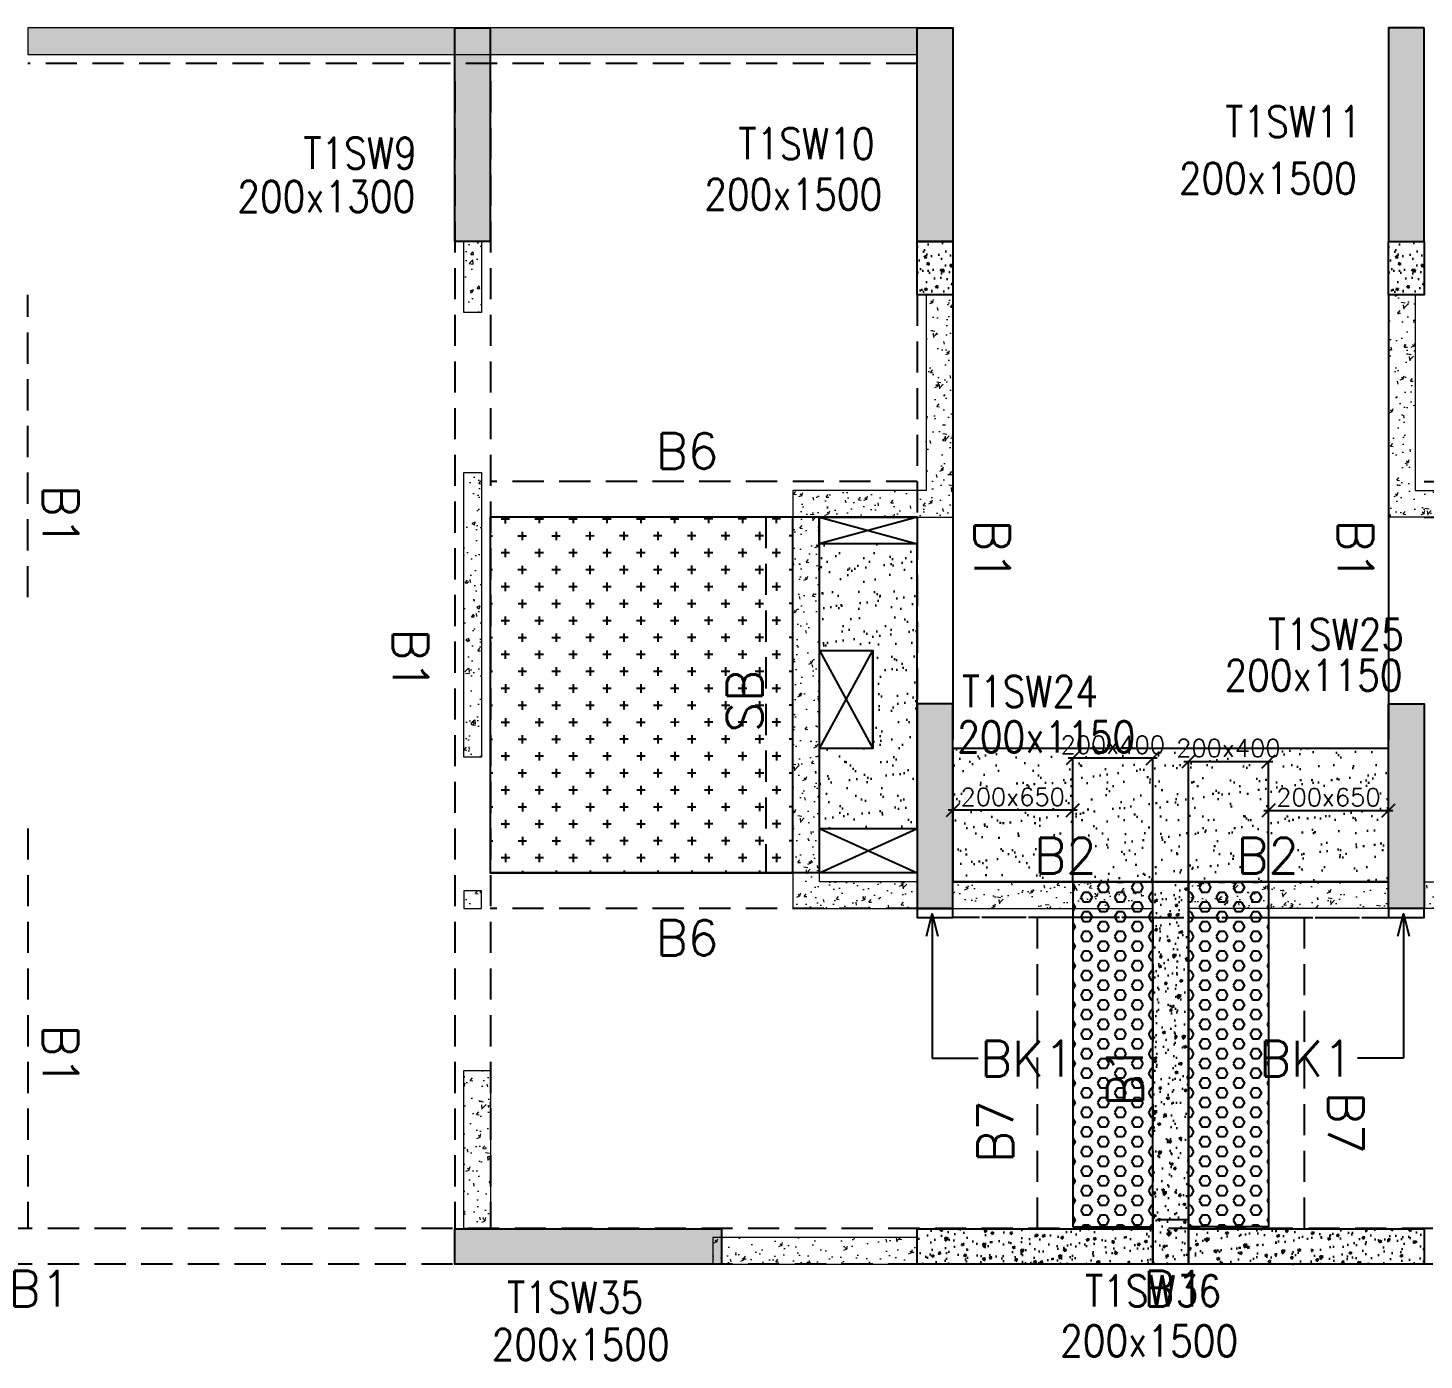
# Model space of a CAD drawing. Header units: millimetres. Extents: x 1078357 to 2594950, y -4969473 to -4636555.
# Drawn here: x 2067360 to 2075210, y -4664398 to -4656909 of the extents above; entities that cross this region are included whole.
import ezdxf

# ---------------------------------------------------------------- set-up
doc = ezdxf.new("R2010")
doc.units = ezdxf.units.MM
doc.header["$PDMODE"] = 35
for name, pattern in [('CONTINOUS', [0]), ('HIDDEN', [0.375, 0.25, -0.125]), ('New Retail block$0$CONTINOUS', [0])]:
    doc.linetypes.add(name, pattern=pattern)
doc.layers.get('0').update_dxf_attribs({"lineweight": 0})
doc.layers.get('Defpoints').update_dxf_attribs({"lineweight": 0})
for name, color, linetype, lineweight in [('A-_ANOTDIMA_D-', 6, 'Continuous', 13), ('COL. NO.', 30, 'Continuous', 25), ('COL. SIZE', 7, 'Continuous', 25), ('DIM', 9, 'Continuous', 25), ('HATCH', 8, 'Continuous', 30), ('RCC UPSTAND', 43, 'Continuous', 30), ('S-NON STR RCC WALL', 8, 'Continuous', 0)]:
    doc.layers.add(name, color=color, linetype=linetype, lineweight=lineweight)
for name, color, linetype in [('B-200x325', 201, 'HIDDEN'), ('B-200x375', 41, 'HIDDEN'), ('B-200x400', 44, 'HIDDEN'), ('B-200x650', 241, 'HIDDEN'), ('B-300xSLAB THK.', 151, 'Continuous'), ('BK1-200x650', 241, 'HIDDEN'), ('DC BEAM NO.', 7, 'Continuous'), ('DROP SLAB', 8, 'Continuous'), ('NON STR. RCC WALL', 6, 'Continuous'), ('S-COLUMN_SHEAR WALL', 1, 'Continuous'), ('S-PROJECTION', 54, 'New Retail block$0$CONTINOUS'), ('SLAB FOLD', 8, 'Continuous')]:
    doc.layers.add(name, color=color, linetype=linetype)
doc.styles.add('Roman', font='romans')
doc.styles.add('ROMANS', font='romans.shx', dxfattribs={"width": 0.85})
doc.dimstyles.new('HARESH', dxfattribs={"dimtxt": 150, "dimasz": 75, "dimexe": 0, "dimexo": 0, "dimgap": 25, "dimtad": 1, "dimdec": 0, "dimdsep": 46, "dimtxsty": 'Roman', "dimblk": 'OBLIQUE', "dimcen": 225, "dimdle": 25, "dimclrd": 2, "dimclre": 2, "dimclrt": 7, "dimadec": 8, "dimazin": 1, "dimtfac": 1, "dimtdec": 0, "dimtmove": 0, "dimatfit": 0, "dimfxl": 1, "dimlwd": -1, "dimlwe": -1, "dimarcsym": 0})
pattern_1 = [(50, (-4290485.55, 23160377.68), (182.184669, -15.9390855), [19.05, -209.55]), (355, (-4290485.55, 23160377.68), (-35.2434214, 191.0568452), [15.24, -167.6405842]), (100.4514447, (-4290470.37, 23160376.35), (146.9412471, 175.1177519), [16.1900088, -178.0902446]), (46.1842, (-4290485.55, 23160428.48), (271.0790409, -42.042328), [28.575, -314.325]), (96.6355576, (-4290462.96, 23160424.97), (237.404134, 247.4261246), [24.2850231, -267.1356082]), (351.1841512, (-4290485.55, 23160428.48), (237.404134, 247.4261246), [22.859967, -251.459732]), (21, (-4290460.15, 23160415.78), (151.6143913, -102.2651982), [19.05, -209.55]), (326, (-4290460.15, 23160415.78), (61.8020283, 184.1879661), [15.24, -167.64]), (71.451445, (-4290447.52, 23160407.26), (213.4164193, 81.9227689), [16.1900088, -178.0899376]), (37.5, (-4290485.55, 23160377.68), (3.08860325, 84.55503887), [0, -165.608, 0, -170.18, 0, -168.275]), (7.5, (-4290485.55, 23160377.68), (66.8196625, 100.18057482), [0, -97.028, 0, -161.798, 0, -64.135]), (327.5, (-4290542.194, 23160377.68), (135.59059517, -5.728744), [0, -63.5, 0, -198.12, 0, -262.89]), (317.5, (-4290567.59, 23160377.68), (148.1291814, 25.42649103), [0, -82.55, 0, -131.572, 0, -186.69])]
pattern_2 = [(230, (4611104.44, -7871859.5), (-143.4520365, 12.550427), [15, -165]), (175, (4611104.44, -7871859.5), (27.7502667, -150.438427), [12, -132]), (280.4514445, (4611092.49, -7871858.45), (-115.7017693, -137.887998), [12.7480384, -140.2284224]), (226.1842, (4611104.44, -7871899.5), (-213.448266, 33.103856), [22.5, -247.5]), (276.6356355, (4611086.66, -7871896.74), (-186.932389, -194.82372), [19.122068, -210.342752]), (171.184164, (4611104.44, -7871899.5), (-186.932389, -194.82372), [18, -198]), (201, (4611084.44, -7871889.5), (-119.3814104, 80.523778), [15, -165]), (146, (4611084.44, -7871889.5), (-48.6630664, -145.030009), [12, -132]), (251.4514447, (4611074.5, -7871882.78), (-168.0444753, -64.5062306), [12.748038, -140.2284224]), (217.5, (4611104.444, -7871859.495), (-2.43197106, -66.57877077), [0, -130.4, 0, -134, 0, -132.5]), (187.5, (4611104.444, -7871859.495), (-52.6139075, -78.8823424), [0, -76.4, 0, -127.4, 0, -50.5]), (147.5, (4611149.044, -7871859.495), (-106.7644872, 4.51097435), [0, -50, 0, -156, 0, -207]), (137.5, (4611169.04, -7871859.495), (-116.6372339, -20.0209965), [0, -65, 0, -103.6, 0, -147])]
pattern_3 = [(180, (2051610.09, -4474904.467), (-7e-15, -54.992613), [31.75, -63.5]), (300, (2051610.09, -4474904.467), (47.625, 27.496307), [31.75, -63.5]), (240, (2051578.34, -4474904.467), (47.625, -27.496307), [31.75, -63.5])]

# ---------------------------------------------------------------- blocks, each defined once
blk = doc.blocks.new('_Oblique')
at = {"color": 0, "linetype": 'ByBlock', "lineweight": -2}
blk.add_line((-0.5, -0.5), (0.5, 0.5), dxfattribs=at)
blk = doc.blocks.new('*D1526')
at = {"layer": 'Defpoints', "color": 0, "ltscale": 700, "transparency": 16777216}
for p in [(2073234.6, -4661014.4), (2073234.6, -4661709.5, 0), (2073684.7, -4661709.5, 0)]:
    blk.add_point(p, dxfattribs=at)
at = {"layer": 'DIM', "color": 2, "ltscale": 700, "transparency": 16777216}
for p, q in [((2073709.7, -4661014.4), (2073209.6, -4661014.4)), ((2073234.6, -4661709.5), (2073234.6, -4661014.4)), ((2073684.7, -4661709.5), (2073684.7, -4661014.4))]:
    blk.add_line(p, q, dxfattribs=at)
at = {"layer": 'DIM', "color": 2, "ltscale": 700, "transparency": 16777216, "xscale": 75, "yscale": 75, "zscale": 75, "rotation": 180}
blk.add_blockref('_Oblique', (2073234.6, -4661014.4), dxfattribs=at)
at = {"layer": 'DIM', "color": 2, "ltscale": 700, "transparency": 16777216, "xscale": 75, "yscale": 75, "zscale": 75}
blk.add_blockref('_Oblique', (2073684.7, -4661014.4), dxfattribs=at)
at = {"layer": 'DIM', "color": 7, "ltscale": 700, "transparency": 16777216, "insert": (2073459.6, -4660939.4), "char_height": 150, "attachment_point": 5, "style": 'Roman'}
blk.add_mtext('{\\H0.666667x;200x400}', dxfattribs=at)
blk = doc.blocks.new('*D1527')
at = {"layer": 'Defpoints', "color": 0, "ltscale": 700, "transparency": 16777216}
for p in [(2072559.9, -4661307.4), (2072559.9, -4661709.5, 0), (2073234.6, -4661709.5, 0)]:
    blk.add_point(p, dxfattribs=at)
at = {"layer": 'DIM', "color": 2, "ltscale": 700, "transparency": 16777216}
for p, q in [((2073259.6, -4661307.4), (2072534.9, -4661307.4)), ((2072559.9, -4661709.5), (2072559.9, -4661307.4)), ((2073234.6, -4661709.5), (2073234.6, -4661307.4))]:
    blk.add_line(p, q, dxfattribs=at)
at = {"layer": 'DIM', "color": 2, "ltscale": 700, "transparency": 16777216, "xscale": 75, "yscale": 75, "zscale": 75, "rotation": 180}
blk.add_blockref('_Oblique', (2072559.9, -4661307.4), dxfattribs=at)
at = {"layer": 'DIM', "color": 2, "ltscale": 700, "transparency": 16777216, "xscale": 75, "yscale": 75, "zscale": 75}
blk.add_blockref('_Oblique', (2073234.6, -4661307.4), dxfattribs=at)
at = {"layer": 'DIM', "color": 7, "ltscale": 700, "transparency": 16777216, "insert": (2072897.2, -4661232.4), "char_height": 150, "attachment_point": 5, "style": 'Roman'}
blk.add_mtext('{\\H0.666667x;200x650}', dxfattribs=at)
blk = doc.blocks.new('*D1528')
at = {"layer": 'Defpoints', "color": 0, "ltscale": 700, "transparency": 16777216}
for p in [(2074334.8, -4661032.7), (2073884.7, -4661709.5, 0), (2074334.8, -4661709.5, 0)]:
    blk.add_point(p, dxfattribs=at)
at = {"layer": 'DIM', "color": 2, "ltscale": 700, "transparency": 16777216}
for p, q in [((2073859.7, -4661032.7), (2074359.8, -4661032.7)), ((2073884.7, -4661709.5), (2073884.7, -4661032.7)), ((2074334.8, -4661709.5), (2074334.8, -4661032.7))]:
    blk.add_line(p, q, dxfattribs=at)
at = {"layer": 'DIM', "color": 2, "ltscale": 700, "transparency": 16777216, "xscale": 75, "yscale": 75, "zscale": 75, "rotation": 180}
blk.add_blockref('_Oblique', (2073884.7, -4661032.7), dxfattribs=at)
at = {"layer": 'DIM', "color": 2, "ltscale": 700, "transparency": 16777216, "xscale": 75, "yscale": 75, "zscale": 75}
blk.add_blockref('_Oblique', (2074334.8, -4661032.7), dxfattribs=at)
at = {"layer": 'DIM', "color": 7, "ltscale": 700, "transparency": 16777216, "insert": (2074109.8, -4660957.7), "char_height": 150, "attachment_point": 5, "style": 'Roman'}
blk.add_mtext('{\\H0.666667x;200x400}', dxfattribs=at)
blk = doc.blocks.new('*D1529')
at = {"layer": 'Defpoints', "color": 0, "ltscale": 700, "transparency": 16777216}
for p in [(2075009.7, -4661309.4), (2074334.8, -4661709.5, 0), (2075009.7, -4661709.5, 0)]:
    blk.add_point(p, dxfattribs=at)
at = {"layer": 'DIM', "color": 2, "ltscale": 700, "transparency": 16777216}
for p, q in [((2074309.8, -4661309.4), (2075034.7, -4661309.4)), ((2074334.8, -4661709.5), (2074334.8, -4661309.4)), ((2075009.7, -4661709.5), (2075009.7, -4661309.4))]:
    blk.add_line(p, q, dxfattribs=at)
at = {"layer": 'DIM', "color": 2, "ltscale": 700, "transparency": 16777216, "xscale": 75, "yscale": 75, "zscale": 75, "rotation": 180}
blk.add_blockref('_Oblique', (2074334.8, -4661309.4), dxfattribs=at)
at = {"layer": 'DIM', "color": 2, "ltscale": 700, "transparency": 16777216, "xscale": 75, "yscale": 75, "zscale": 75}
blk.add_blockref('_Oblique', (2075009.7, -4661309.4), dxfattribs=at)
at = {"layer": 'DIM', "color": 7, "ltscale": 700, "transparency": 16777216, "insert": (2074672.3, -4661234.4), "char_height": 150, "attachment_point": 5, "style": 'Roman'}
blk.add_mtext('{\\H0.666667x;200x650}', dxfattribs=at)
blk = doc.blocks.new('G$CD63B60BD')
at = {"layer": 'COL. NO.', "linetype": 'Continuous', "style": 'ROMANS', "width": 0.85}
for s, p in [('T1SW11', (25182.1, 15285.8, -320.4)), ('T1SW10', (22445.4, 15162.1, -320.4)), ('T1SW9', (19998.6, 15108.5, -323.1)), ('T1SW25', (25422.3, 12404.1, -320.4)), ('T1SW24', (23701.3, 12082.3, -320.4)), ('T1SW36', (24393.6, 8712.9, -320.4)), ('T1SW35', (21143.9, 8676.9, -320.4))]:
    blk.add_text(s, height=175, dxfattribs=at).set_placement(p)
at = {"layer": 'COL. SIZE', "linetype": 'Continuous', "style": 'ROMANS', "width": 0.85}
for s, p in [('200x1500', (24921.1, 14967.4, -320.4)), ('200x1300', (19627.1, 14864.7, -323.1)), ('200x1500', (22252.8, 14877.6, -320.4)), ('200x1150', (25177.8, 12173.6, -320.4)), ('200x1150', (23675.2, 11827.3, -320.4)), ('200x1500', (21057.7, 8411.3, -320.4)), ('200x1500', (24253.5, 8431.8, -320.4))]:
    blk.add_text(s, height=175, dxfattribs=at).set_placement(p)

msp = doc.modelspace()

# ---------------------------------------------------------------- hatches: boundary and pattern name
at = {"layer": 'DROP SLAB'}
h = msp.add_hatch(dxfattribs=at)
h.set_pattern_fill('CROSS', color=8, scale=15, angle=0.03079)
h.set_pattern_definition([(180.03079016, (-1215506.8, 9380796.94), (-95.1987999, -95.3011726), [47.625, -142.875]), (270.03079016, (-1215530.63, 9380820.74), (95.3011726, -95.1987999), [47.625, -142.875])])
h.paths.add_polyline_path([(2071659.9, -4659659.8), (2069959.9, -4659659.8), (2069959.9, -4661659.6), (2071659.9, -4661659.6)])
at = {"layer": 'HATCH'}
h = msp.add_hatch(dxfattribs=at)
h.set_pattern_fill('AR-SAND', color=8, scale=3, angle=0.02985)
h.set_pattern_definition([(37.47015413, (-2959673.67, 18698699.15), (-4.72361136, 146.8264517), [0, -115.824, 0, -129.54, 0, -123.825]), (7.4701541, (-2959673.67, 18698699.15), (134.9689868, 214.9772528), [0, -62.484, 0, -104.394, 0, -40.005]), (327.4701541, (-2959767.39, 18698699.2), (237.2979035, 0.3075449), [0, -38.1, 0, -137.16, 0, -179.07]), (317.4701541, (-2959767.4, 18698699.2), (229.1017424, 66.759465), [0, -19.05, 0, -89.916, 0, -102.87])])
h.paths.add_polyline_path([(2072359.4, -4659809.5), (2071809.4, -4659809.5), (2071809.4, -4660409.5), (2072109.3, -4660409.5), (2072109.3, -4660959.5), (2071809.4, -4660959.4), (2071809.4, -4661409.5), (2072359.3, -4661409.5)])
h = msp.add_hatch(dxfattribs=at)
h.set_pattern_fill('AR-SAND', color=8, scale=3, angle=179.97015)
h.set_pattern_definition([(37.4701541, (-1896298.34, 14014679.96), (-4.72361136, 146.8264517), [0, -115.824, 0, -129.54, 0, -123.825]), (7.4701541, (-1896298.34, 14014679.96), (134.9689868, 214.9772528), [0, -62.484, 0, -104.394, 0, -40.005]), (327.4701541, (-1896392.07, 14014680.01), (237.2979035, 0.3075449), [0, -38.1, 0, -137.16, 0, -179.07]), (317.4701541, (-1896392.07, 14014680.01), (229.1017424, 66.759465), [0, -19.05, 0, -89.916, 0, -102.87])])
h.paths.add_polyline_path([(2075009.9, -4660959.4), (2072559.9, -4660959.4), (2072559.9, -4661709.5), (2075009.9, -4661709.5)])
h = msp.add_hatch(dxfattribs=at)
h.set_pattern_fill('AR-SAND', color=8, scale=3, angle=179.97015)
h.set_pattern_definition([(37.4701541, (-1896297.92, 14014679.95), (-4.72361136, 146.8264517), [0, -115.824, 0, -129.54, 0, -123.825]), (7.4701541, (-1896297.92, 14014679.95), (134.9689868, 214.9772528), [0, -62.484, 0, -104.394, 0, -40.005]), (327.4701541, (-1896391.65, 14014680), (237.2979035, 0.3075449), [0, -38.1, 0, -137.16, 0, -179.07]), (317.4701541, (-1896391.65, 14014680), (229.1017424, 66.759465), [0, -19.05, 0, -89.916, 0, -102.87])])
h.paths.add_polyline_path([(2075010.3, -4661109.5), (2072560.3, -4661109.5), (2072560.3, -4661709.4), (2075010.3, -4661709.4)])
at = {"layer": 'RCC UPSTAND'}
h = msp.add_hatch(dxfattribs=at)
h.set_pattern_fill('AR-CONC', color=8, scale=20, angle=90)
h.set_pattern_definition([(140, (-1135640.17, -7196853.99), (12.550427, 143.4520365), [15, -165]), (85, (-1135640.17, -7196854), (-150.438427, -27.7502667), [12, -132]), (190.4514445, (-1135639.13, -7196842.04), (-137.887998, 115.7017693), [12.7480384, -140.2284224]), (136.1842, (-1135680.17, -7196854), (33.103856, 213.448266), [22.5, -247.5]), (186.6356355, (-1135677.41, -7196836.2), (-194.82372, 186.932389), [19.122068, -210.342752]), (81.184164, (-1135680.17, -7196854), (-194.82372, 186.932389), [18, -198]), (111, (-1135670.17, -7196833.99), (80.523778, 119.3814104), [15, -165]), (56, (-1135670.17, -7196834), (-145.030009, 48.6630664), [12, -132]), (161.4514447, (-1135663.46, -7196824.05), (-64.5062306, 168.0444753), [12.748038, -140.2284224]), (127.5, (-1135640.173, -7196853.994), (-66.57877077, 2.43197106), [0, -130.4, 0, -134, 0, -132.5]), (97.5, (-1135640.17, -7196853.994), (-78.8823424, 52.6139075), [0, -76.4, 0, -127.4, 0, -50.5]), (57.5, (-1135640.173, -7196898.594), (4.51097435, 106.7644872), [0, -50, 0, -156, 0, -207]), (47.5, (-1135640.17, -7196918.59), (-20.0209965, 116.6372339), [0, -65, 0, -103.6, 0, -147])])
h.paths.add_polyline_path([(2072559.9, -4658109.5), (2072559.9, -4658409.5), (2072359.9, -4658409.5), (2072359.9, -4658109.5)])
h = msp.add_hatch(dxfattribs=at)
h.set_pattern_fill('AR-CONC', color=8, scale=20, angle=90)
h.set_pattern_definition([(140, (-1132990.17, -7196854), (12.550427, 143.4520365), [15, -165]), (85, (-1132990.17, -7196854), (-150.438427, -27.7502667), [12, -132]), (190.4514445, (-1132989.13, -7196842.04), (-137.887998, 115.7017693), [12.7480384, -140.2284224]), (136.1842, (-1133030.17, -7196854), (33.103856, 213.448266), [22.5, -247.5]), (186.6356355, (-1133027.41, -7196836.2), (-194.82372, 186.932389), [19.122068, -210.342752]), (81.184164, (-1133030.17, -7196854), (-194.82372, 186.932389), [18, -198]), (111, (-1133020.17, -7196834), (80.523778, 119.3814104), [15, -165]), (56, (-1133020.17, -7196834), (-145.030009, 48.6630664), [12, -132]), (161.4514447, (-1133013.46, -7196824.05), (-64.5062306, 168.0444753), [12.748038, -140.2284224]), (127.5, (-1132990.173, -7196854), (-66.57877077, 2.43197106), [0, -130.4, 0, -134, 0, -132.5]), (97.5, (-1132990.17, -7196854), (-78.8823424, 52.6139075), [0, -76.4, 0, -127.4, 0, -50.5]), (57.5, (-1132990.173, -7196898.6), (4.51097435, 106.7644872), [0, -50, 0, -156, 0, -207]), (47.5, (-1132990.17, -7196918.6), (-20.0209965, 116.6372339), [0, -65, 0, -103.6, 0, -147])])
h.paths.add_polyline_path([(2075209.9, -4658109.5), (2075209.9, -4658409.5), (2075009.9, -4658409.5), (2075009.9, -4658109.5)])
h = msp.add_hatch(dxfattribs=at)
h.set_pattern_fill('AR-CONC', color=8, scale=20, angle=180)
h.set_pattern_definition([(230, (4611104.44, -7871859.5), (-143.4520365, 12.550427), [15, -165]), (175, (4611104.44, -7871859.5), (27.7502667, -150.438427), [12, -132]), (280.4514445, (4611092.49, -7871858.45), (-115.7017693, -137.887998), [12.7480384, -140.2284224]), (226.1842, (4611104.44, -7871899.5), (-213.448266, 33.103856), [22.5, -247.5]), (276.6356355, (4611086.66, -7871896.74), (-186.932389, -194.82372), [19.122068, -210.342752]), (171.184164, (4611104.44, -7871899.5), (-186.932389, -194.82372), [18, -198]), (201, (4611084.44, -7871889.5), (-119.3814104, 80.523778), [15, -165]), (146, (4611084.44, -7871889.5), (-48.6630664, -145.030009), [12, -132]), (251.4514447, (4611074.5, -7871882.78), (-168.0444753, -64.5062306), [12.748038, -140.2284224]), (217.5, (4611104.444, -7871859.495), (-2.43197106, -66.57877077), [0, -130.4, 0, -134, 0, -132.5]), (187.5, (4611104.444, -7871859.495), (-52.6139075, -78.8823424), [0, -76.4, 0, -127.4, 0, -50.5]), (147.5, (4611149.044, -7871859.495), (-106.7644872, 4.51097435), [0, -50, 0, -156, 0, -207]), (137.5, (4611169.04, -7871859.495), (-116.6372339, -20.0209965), [0, -65, 0, -103.6, 0, -147])])
h.paths.add_polyline_path([(2073684.9, -4661709.5), (2073884.9, -4661709.5), (2073884.9, -4663859.5), (2073684.9, -4663859.5)])
h = msp.add_hatch(dxfattribs=at)
h.set_pattern_fill('AR-CONC', color=8, scale=20, angle=180)
h.set_pattern_definition(pattern_2)
h.paths.add_polyline_path([(2072359.9, -4663659.5), (2073684.9, -4663659.5), (2073684.9, -4663859.4), (2072359.9, -4663859.4)])
h = msp.add_hatch(dxfattribs=at)
h.set_pattern_fill('AR-CONC', color=8, scale=20, angle=180)
h.set_pattern_definition(pattern_2)
h.paths.add_polyline_path([(2073884.9, -4663659.5), (2075209.9, -4663659.5), (2075209.9, -4663859.5), (2073884.9, -4663859.5)])
at = {"layer": 'S-COLUMN_SHEAR WALL', "lineweight": 25}
h = msp.add_hatch(color=1, dxfattribs=at)
h.dxf.hatch_style = 1
h.paths.add_polyline_path([(2069759.9, -4658109.6), (2069959.9, -4658109.6), (2069959.9, -4656909.5), (2069759.9, -4656909.5)])
at = {"layer": 'S-COLUMN_SHEAR WALL', "lineweight": 25, "extrusion": (-1.00316e-06, 2.11765e-11, 1)}
h = msp.add_hatch(color=1, dxfattribs=at)
h.dxf.hatch_style = 1
h.paths.add_polyline_path([(2072359.9, -4656909.5), (2072559.9, -4656909.5), (2072559.9, -4658109.5), (2072359.9, -4658109.5)])
at = {"layer": 'S-COLUMN_SHEAR WALL', "lineweight": 25, "extrusion": (1.00316e-06, 1.91639e-11, 1)}
h = msp.add_hatch(color=1, dxfattribs=at)
h.dxf.hatch_style = 1
h.paths.add_polyline_path([(2075209.9, -4656909.5), (2075009.9, -4656909.5), (2075009.9, -4658109.5), (2075209.9, -4658109.5)])
at = {"layer": 'S-COLUMN_SHEAR WALL', "lineweight": 25, "extrusion": (-1.00316e-06, 2.11765e-11, 1)}
h = msp.add_hatch(color=1, dxfattribs=at)
h.dxf.hatch_style = 1
h.paths.add_polyline_path([(2072359.9, -4661859.5), (2072559.9, -4661859.5), (2072559.9, -4660709.5), (2072359.9, -4660709.5)])
at = {"layer": 'S-COLUMN_SHEAR WALL', "lineweight": 25, "extrusion": (1.00316e-06, 1.91639e-11, 1)}
h = msp.add_hatch(color=1, dxfattribs=at)
h.dxf.hatch_style = 1
h.paths.add_polyline_path([(2075209.9, -4661859.5), (2075009.9, -4661859.5), (2075009.9, -4660709.5), (2075209.9, -4660709.5)])
at = {"layer": 'S-COLUMN_SHEAR WALL', "lineweight": 25}
h = msp.add_hatch(color=1, dxfattribs=at)
h.dxf.hatch_style = 1
h.paths.add_polyline_path([(2069759.9, -4663659.5), (2071259.9, -4663659.5), (2071259.9, -4663859.5), (2069759.9, -4663859.5)])
at = {"layer": 'S-NON STR RCC WALL'}
h = msp.add_hatch(dxfattribs=at)
h.set_pattern_fill('AR-CONC', color=256)
h.set_pattern_definition([(50, (-5387710.27, 27844396.87), (182.184669, -15.93908554), [19.05, -209.55]), (355, (-5387710.27, 27844396.87), (-35.2434214, 191.0568452), [15.24, -167.6405842]), (100.4514447, (-5387695.09, 27844395.54), (146.9412471, 175.1177519), [16.1900088, -178.0902446]), (46.1842, (-5387710.27, 27844447.67), (271.0790409, -42.042328), [28.575, -314.325]), (96.6355576, (-5387687.68, 27844444.16), (237.404134, 247.4261246), [24.2850231, -267.1356082]), (351.1841512, (-5387710.27, 27844447.67), (237.404134, 247.4261246), [22.859967, -251.459732]), (21, (-5387684.87, 27844434.97), (151.6143913, -102.2651982), [19.05, -209.55]), (326, (-5387684.87, 27844434.97), (61.8020283, 184.1879661), [15.24, -167.64]), (71.451445, (-5387672.23, 27844426.44), (213.4164193, 81.9227689), [16.1900088, -178.0899376]), (37.5, (-5387710.27, 27844396.865), (3.08860325, 84.55503887), [0, -165.608, 0, -170.18, 0, -168.275]), (7.5, (-5387710.27, 27844396.865), (66.8196625, 100.18057482), [0, -97.028, 0, -161.798, 0, -64.135]), (327.5, (-5387766.91, 27844396.865), (135.59059517, -5.72874399), [0, -63.5, 0, -198.12, 0, -262.89]), (317.5, (-5387792.31, 27844396.87), (148.1291814, 25.42649103), [0, -82.55, 0, -131.572, 0, -186.69])])
h.paths.add_polyline_path([(2072357.4, -4656909.5), (2067360.3, -4656909.5), (2067360.3, -4657059.5), (2072357.4, -4657059.5)])
h = msp.add_hatch(dxfattribs=at)
h.set_pattern_fill('AR-CONC', color=256, angle=180)
h.set_pattern_definition([(50, (2069873.17, -4843902.48), (182.18467, -15.93909), [19.05, -209.55]), (355, (2069873.17, -4843902.48), (-35.24342, 191.05685), [15.24, -167.64058]), (100.45144, (2069888.35, -4843903.81), (146.94125, 175.11775), [16.19, -178.09024]), (46.1842, (2069873.17, -4843851.68), (271.07904, -42.04233), [28.575, -314.325]), (96.63556, (2069895.76, -4843855.19), (237.40413, 247.42612), [24.28502, -267.1356]), (351.18415, (2069873.17, -4843851.68), (237.40413, 247.42612), [22.85997, -251.45973]), (21, (2069898.57, -4843864.38), (151.61439, -102.2652), [19.05, -209.55]), (326, (2069898.57, -4843864.38), (61.80203, 184.18797), [15.24, -167.64]), (71.45144, (2069911.2, -4843872.9), (213.41642, 81.92277), [16.19, -178.08994]), (37.5, (2069873.17, -4843902.48), (3.088603, 84.55504), [0, -165.608, 0, -170.18, 0, -168.275]), (7.5, (2069873.17, -4843902.48), (66.819663, 100.180575), [0, -97.028, 0, -161.798, 0, -64.135]), (327.5, (2069816.525, -4843902.48), (135.590595, -5.728744), [0, -63.5, 0, -198.12, 0, -262.89]), (317.5, (2069791.12, -4843902.48), (148.12918, 25.42649), [0, -82.55, 0, -131.572, 0, -186.69])])
h.paths.add_polyline_path([(2069810.4, -4658109.5), (2069910.4, -4658109.5), (2069910.3, -4658509.5), (2069810.3, -4658509.5)])
h = msp.add_hatch(dxfattribs=at)
h.set_pattern_fill('AR-CONC', color=256)
h.set_pattern_definition(pattern_1)
h.paths.add_polyline_path([(2071660.3, -4659509.5), (2071660.3, -4661859.5), (2072360.3, -4661859.5), (2072360.3, -4661709.5), (2071810.3, -4661709.5), (2071810.3, -4659659.5), (2072560.3, -4659659.5), (2072560.3, -4658409.4), (2072410.3, -4658409.4), (2072410.3, -4659509.5)])
h = msp.add_hatch(dxfattribs=at)
h.set_pattern_fill('AR-CONC', color=256, angle=180)
h.set_pattern_definition(pattern_1)
h.paths.add_polyline_path([(2075910.4, -4659509.5), (2075910.4, -4661859.5), (2075210.4, -4661859.5), (2075210.4, -4661709.5), (2075760.4, -4661709.5), (2075760.4, -4659659.5), (2075010.4, -4659659.5), (2075010.4, -4658409.4), (2075160.4, -4658409.4), (2075160.4, -4659509.5)])
h = msp.add_hatch(dxfattribs=at)
h.set_pattern_fill('AR-CONC', color=256, angle=180)
h.set_pattern_definition([(50, (3167097.88, -9527921.67), (182.184669, -15.9390855), [19.05, -209.55]), (355, (3167097.88, -9527921.67), (-35.2434214, 191.056845), [15.24, -167.640584]), (100.4514447, (3167113.06, -9527923), (146.941247, 175.117752), [16.190009, -178.0902446]), (46.1842, (3167097.88, -9527870.87), (271.079041, -42.042328), [28.575, -314.325]), (96.6355576, (3167120.47, -9527874.37), (237.404134, 247.426125), [24.285023, -267.135608]), (351.184151, (3167097.88, -9527870.87), (237.404134, 247.426125), [22.859967, -251.459732]), (21, (3167123.28, -9527883.57), (151.6143913, -102.265198), [19.05, -209.55]), (326, (3167123.28, -9527883.57), (61.802028, 184.187966), [15.24, -167.64]), (71.451445, (3167135.92, -9527892.09), (213.416419, 81.922769), [16.190009, -178.0899376]), (37.5, (3167097.88, -9527921.67), (3.08860325, 84.5550389), [0, -165.608, 0, -170.18, 0, -168.275]), (7.5, (3167097.88, -9527921.67), (66.8196625, 100.1805748), [0, -97.028, 0, -161.798, 0, -64.135]), (327.5, (3167041.24, -9527921.67), (135.5905952, -5.728744), [0, -63.5, 0, -198.12, 0, -262.89]), (317.5, (3167015.84, -9527921.67), (148.1291814, 25.426491), [0, -82.55, 0, -131.572, 0, -186.69])])
h.paths.add_polyline_path([(2069810.3, -4659409.5), (2069910.3, -4659409.5), (2069910.3, -4661009.5), (2069810.3, -4661009.5)])
h = msp.add_hatch(dxfattribs=at)
h.set_pattern_fill('AR-CONC', color=256)
h.set_pattern_definition(pattern_1)
h.paths.add_polyline_path([(2073685.3, -4661709.5), (2072560.3, -4661709.5), (2072560.3, -4661859.5), (2073685.3, -4661859.5)])
h = msp.add_hatch(dxfattribs=at)
h.set_pattern_fill('AR-CONC', color=256, angle=180)
h.set_pattern_definition(pattern_1)
h.paths.add_polyline_path([(2073885.3, -4661709.5), (2075010.3, -4661709.5), (2075010.3, -4661859.5), (2073885.3, -4661859.5)])
h = msp.add_hatch(dxfattribs=at)
h.set_pattern_fill('AR-CONC', color=256, angle=180)
h.set_pattern_definition([(50, (3167084.67, -9529286.33), (182.184669, -15.9390855), [19.05, -209.55]), (355, (3167084.67, -9529286.33), (-35.2434214, 191.056845), [15.24, -167.640584]), (100.4514447, (3167099.85, -9529287.66), (146.941247, 175.117752), [16.190009, -178.0902446]), (46.1842, (3167084.67, -9529235.53), (271.079041, -42.042328), [28.575, -314.325]), (96.6355576, (3167107.26, -9529239.04), (237.404134, 247.426125), [24.285023, -267.135608]), (351.184151, (3167084.67, -9529235.53), (237.404134, 247.426125), [22.859967, -251.459732]), (21, (3167110.07, -9529248.23), (151.6143913, -102.265198), [19.05, -209.55]), (326, (3167110.07, -9529248.23), (61.802028, 184.187966), [15.24, -167.64]), (71.451445, (3167122.7, -9529256.76), (213.416419, 81.922769), [16.190009, -178.0899376]), (37.5, (3167084.67, -9529286.333), (3.08860325, 84.5550389), [0, -165.608, 0, -170.18, 0, -168.275]), (7.5, (3167084.67, -9529286.33), (66.8196625, 100.1805748), [0, -97.028, 0, -161.798, 0, -64.135]), (327.5, (3167028.027, -9529286.333), (135.5905952, -5.728744), [0, -63.5, 0, -198.12, 0, -262.89]), (317.5, (3167002.63, -9529286.33), (148.1291814, 25.426491), [0, -82.55, 0, -131.572, 0, -186.69])])
h.paths.add_polyline_path([(2069810.3, -4661859.5), (2069910.3, -4661859.5), (2069910.3, -4661759.5), (2069810.3, -4661759.5)])
h = msp.add_hatch(dxfattribs=at)
h.set_pattern_fill('AR-CONC', color=256, angle=180)
h.set_pattern_definition([(50, (-5381725.01, 27844396.86), (182.184669, -15.93908554), [19.05, -209.55]), (355, (-5381725.01, 27844396.86), (-35.2434214, 191.0568452), [15.24, -167.6405842]), (100.4514447, (-5381709.83, 27844395.53), (146.9412471, 175.1177519), [16.1900088, -178.0902446]), (46.1842, (-5381725.01, 27844447.66), (271.0790409, -42.042328), [28.575, -314.325]), (96.6355576, (-5381702.42, 27844444.15), (237.404134, 247.4261246), [24.2850231, -267.1356082]), (351.1841512, (-5381725, 27844447.66), (237.404134, 247.4261246), [22.859967, -251.459732]), (21, (-5381699.61, 27844434.96), (151.6143913, -102.2651982), [19.05, -209.55]), (326, (-5381699.61, 27844434.96), (61.8020283, 184.1879661), [15.24, -167.64]), (71.451445, (-5381686.98, 27844426.44), (213.4164193, 81.9227689), [16.1900088, -178.0899376]), (37.5, (-5381725.01, 27844396.86), (3.08860325, 84.55503887), [0, -165.608, 0, -170.18, 0, -168.275]), (7.5, (-5381725.01, 27844396.86), (66.8196625, 100.18057482), [0, -97.028, 0, -161.798, 0, -64.135]), (327.5, (-5381781.655, 27844396.86), (135.59059517, -5.72874399), [0, -63.5, 0, -198.12, 0, -262.89]), (317.5, (-5381807.05, 27844396.86), (148.1291814, 25.42649103), [0, -82.55, 0, -131.572, 0, -186.69])])
h.paths.add_polyline_path([(2069810.3, -4662769.5), (2069960.3, -4662769.5), (2069960.3, -4663659.4), (2069810.3, -4663659.4)])
h = msp.add_hatch(dxfattribs=at)
h.set_pattern_fill('AR-CONC', color=256)
h.set_pattern_definition([(50, (-4290485.55, 23160377.68), (182.184669, -15.9390855), [19.05, -209.55]), (355, (-4290485.55, 23160377.68), (-35.2434214, 191.0568452), [15.24, -167.6405842]), (100.4514447, (-4290470.37, 23160376.35), (146.9412471, 175.1177519), [16.1900088, -178.0902446]), (46.1842, (-4290485.55, 23160428.48), (271.0790409, -42.042328), [28.575, -314.325]), (96.6355576, (-4290462.96, 23160424.97), (237.404134, 247.4261246), [24.2850231, -267.1356082]), (351.1841512, (-4290485.55, 23160428.48), (237.404134, 247.4261246), [22.859967, -251.459732]), (21, (-4290460.15, 23160415.78), (151.6143913, -102.2651982), [19.05, -209.55]), (326, (-4290460.15, 23160415.78), (61.8020283, 184.1879661), [15.24, -167.64]), (71.451445, (-4290447.52, 23160407.26), (213.4164193, 81.9227689), [16.1900088, -178.0899376]), (37.5, (-4290485.55, 23160377.68), (3.08860325, 84.55503887), [0, -165.608, 0, -170.18, 0, -168.275]), (7.5, (-4290485.55, 23160377.68), (66.8196625, 100.18057482), [0, -97.028, 0, -161.798, 0, -64.135]), (327.5, (-4290542.194, 23160377.68), (135.59059517, -5.728744), [0, -63.5, 0, -198.12, 0, -262.89]), (317.5, (-4290567.59, 23160377.68), (148.1291814, 25.42649103), [0, -82.55, 0, -131.572, 0, -186.69])])
h.paths.add_polyline_path([(2072360.3, -4663709.5), (2071210.3, -4663709.5), (2071210.3, -4663859.5), (2072360.3, -4663859.5)])
at = {"layer": 'SLAB FOLD', "ltscale": 1000}
h = msp.add_hatch(dxfattribs=at)
h.set_pattern_fill('HEX', color=8, scale=10, angle=180)
h.set_pattern_definition(pattern_3)
h.paths.add_polyline_path([(2073685.1, -4663648.9), (2073235.1, -4663648.9), (2073235.1, -4661709.5), (2073685.1, -4661709.5)])
h = msp.add_hatch(dxfattribs=at)
h.set_pattern_fill('HEX', color=8, scale=10, angle=180)
h.set_pattern_definition(pattern_3)
h.paths.add_polyline_path([(2073885.5, -4663648.9), (2074335.5, -4663648.9), (2074335.5, -4661709.5), (2073885.5, -4661709.5)])

# ---------------------------------------------------------------- linework, layer by layer
at = {"layer": 'B-200x325', "ltscale": 700}
for p, q in [((2072359.9, -4659459.8, 0), (2069959.9, -4659459.8, 0)), ((2075209.9, -4659459.7, 0), (2077609.9, -4659459.7, 0)), ((2072359.7, -4661859.6, 0), (2069959.9, -4661859.6, 0))]:
    msp.add_line(p, q, dxfattribs=at)
at = {"layer": 'B-200x325', "linetype": 'Continuous', "ltscale": 700}
for p, q in [((2072359.9, -4659659.8, 0), (2069959.9, -4659659.8, 0)), ((2075209.9, -4659659.7, 0), (2077609.9, -4659659.7, 0)), ((2072359.7, -4661659.6, 0), (2069959.9, -4661659.6, 0))]:
    msp.add_line(p, q, dxfattribs=at)
at = {"layer": 'B-200x375', "ltscale": 700}
for p, q in [((2073034.8, -4661909.5, 0), (2073034.8, -4663659.5, 0)), ((2074535, -4661909.5, 0), (2074535, -4663659.5, 0))]:
    msp.add_line(p, q, dxfattribs=at)
at = {"layer": 'B-200x375', "linetype": 'Continuous', "ltscale": 700}
for p, q in [((2073234.8, -4661909.5, 0), (2073234.8, -4663648.8, 0)), ((2074335, -4661909.5, 0), (2074335, -4663648.8, 0))]:
    msp.add_line(p, q, dxfattribs=at)
at = {"layer": 'B-200x400', "linetype": 'Continuous', "ltscale": 500}
for p, q in [((2073684.7, -4661709.4, 0), (2073234.6, -4661709.4, 0)), ((2074334.9, -4661709.4, 0), (2073884.8, -4661709.4, 0))]:
    msp.add_line(p, q, dxfattribs=at)
at = {"layer": 'B-200x400', "linetype": 'HIDDEN', "ltscale": 500}
for p, q in [((2073684.7, -4661909.4, 0), (2073234.6, -4661909.4, 0)), ((2073884.7, -4661909.4, 0), (2074334.9, -4661909.4, 0))]:
    msp.add_line(p, q, dxfattribs=at)
at = {"layer": 'B-200x650', "linetype": 'HIDDEN', "ltscale": 700}
for p, q in [((2072360.3, -4657109.5, 0), (2067360.3, -4657109.5, 0)), ((2069760.3, -4657209.5, 0), (2069760.3, -4663659.4, 0)), ((2069960.3, -4657209.5, 0), (2069960.3, -4663659.4, 0)), ((2067360.3, -4660109.4, 0), (2067360.3, -4658409.4, 0)), ((2072360.3, -4658409.4, 0), (2072360.3, -4660909.5, 0)), ((2067360.3, -4661409.5, 0), (2067360.3, -4663659.4, 0)), ((2073234.6, -4661909.4, 0), (2072559.9, -4661909.5, 0)), ((2073685.3, -4661909.4, 0), (2072560.3, -4661909.4, 0)), ((2073685.3, -4661909.4, 0), (2073685.3, -4663659.4, 0)), ((2073885.3, -4661909.4, 0), (2075010.3, -4661909.4, 0)), ((2073885.3, -4661909.4, 0), (2073885.3, -4663659.4, 0)), ((2074335, -4661909.5, 0), (2075009.9, -4661909.5, 0)), ((2076309.9, -4663659.4, 0), (2060834.9, -4663659.4, 0)), ((2076309.9, -4663859.4, 0), (2060834.9, -4663859.4, 0))]:
    msp.add_line(p, q, dxfattribs=at)
at = {"layer": 'B-200x650', "linetype": 'CONTINOUS', "ltscale": 700}
for p, q in [((2072560.3, -4658409.4, 0), (2072560.3, -4660909.5, 0)), ((2075010.3, -4658409.4, 0), (2075010.3, -4660909.5, 0)), ((2073234.6, -4661709.4, 0), (2072559.9, -4661709.5, 0)), ((2075010.3, -4661709.4, 0), (2072560.3, -4661709.4, 0)), ((2074334.9, -4661709.5, 0), (2075010.1, -4661709.5, 0))]:
    msp.add_line(p, q, dxfattribs=at)
at = {"layer": 'B-200x650', "linetype": 'HIDDEN', "ltscale": 700, "elevation": 0}
msp.add_lwpolyline([(2073685, -4661909.7), (2073884.9, -4661909.7), (2073884.9, -4663609.5), (2073685, -4663609.5)], close=True, dxfattribs=at)
at = {"layer": 'B-300xSLAB THK.', "linetype": 'HIDDEN', "ltscale": 700}
msp.add_line((2071509.6, -4659659.8, 0), (2071509.6, -4661659.6, 0), dxfattribs=at)
at = {"layer": 'B-300xSLAB THK.', "linetype": 'ByBlock', "ltscale": 700}
msp.add_line((2071809.6, -4659659.8, 0), (2071809.6, -4661659.6, 0), dxfattribs=at)
at = {"layer": 'BK1-200x650', "linetype": 'Continuous', "ltscale": 700, "elevation": 0}
for points in [[(2072560.4, -4661859.5), (2072360.4, -4661859.5), (2072360.4, -4661909.7), (2072560.4, -4661909.7)], [(2075210.4, -4661859.5), (2075010.4, -4661859.5), (2075010.4, -4661909.7), (2075210.4, -4661909.7)]]:
    msp.add_lwpolyline(points, close=True, dxfattribs=at)
at = {"layer": 'DROP SLAB', "color": 3, "linetype": 'CONTINOUS', "ltscale": 500}
for p, q in [((2072359.6, -4659659.5, 0), (2071809.6, -4659809.5, 0)), ((2071810.5, -4659659.8, 0), (2072359.6, -4659809.5, 0)), ((2071809.9, -4660409.5, 0), (2072110, -4660959.5, 0)), ((2071809.9, -4660959.5, 0), (2072110, -4660409.5, 0)), ((2071810.1, -4661409.5, 0), (2072359.9, -4661659.6, 0)), ((2071810.1, -4661659.6, 0), (2072360.1, -4661409.5, 0))]:
    msp.add_line(p, q, dxfattribs=at)
at = {"layer": 'DROP SLAB', "color": 3, "linetype": 'CONTINOUS', "ltscale": 500, "elevation": 0}
for points in [[(2071659.9, -4659659.8), (2069959.9, -4659659.8), (2069959.9, -4661659.6), (2071659.9, -4661659.6)], [(2071809.6, -4659659.8), (2072359.6, -4659659.8), (2072359.6, -4659809.5), (2071809.6, -4659809.5)], [(2071810, -4660409.5), (2072110, -4660409.5), (2072110, -4660959.5), (2071810, -4660959.5)], [(2071810.1, -4661409.5), (2072359.9, -4661409.5), (2072359.9, -4661659.6), (2071810.1, -4661659.6)]]:
    msp.add_lwpolyline(points, close=True, dxfattribs=at)
at = {"layer": 'NON STR. RCC WALL', "elevation": 0}
for points in [[(2072559.9, -4658109.5), (2072559.9, -4658409.5), (2072359.9, -4658409.5), (2072359.9, -4658109.5)], [(2075209.9, -4658109.5), (2075209.9, -4658409.5), (2075009.9, -4658409.5), (2075009.9, -4658109.5)], [(2073684.9, -4661709.5), (2073884.9, -4661709.5), (2073884.9, -4663859.5), (2073684.9, -4663859.5)], [(2072359.9, -4663659.5), (2073684.9, -4663659.5), (2073684.9, -4663859.4), (2072359.9, -4663859.4)], [(2073884.9, -4663659.5), (2075209.9, -4663659.5), (2075209.9, -4663859.5), (2073884.9, -4663859.5)]]:
    msp.add_lwpolyline(points, close=True, dxfattribs=at)
at = {"layer": 'S-COLUMN_SHEAR WALL', "color": 1, "lineweight": 25, "elevation": 0}
for points in [[(2069759.9, -4656909.5), (2069959.9, -4656909.5), (2069959.9, -4658109.6), (2069759.9, -4658109.6)], [(2069759.9, -4663659.5), (2071259.9, -4663659.5), (2071259.9, -4663859.5), (2069759.9, -4663859.5)]]:
    msp.add_lwpolyline(points, close=True, dxfattribs=at)
at = {"layer": 'S-COLUMN_SHEAR WALL', "color": 1, "lineweight": 25, "extrusion": (-1.00316e-06, 2.11765e-11, 1), "elevation": -2.1}
for points in [[(2072359.9, -4656909.5), (2072559.9, -4656909.5), (2072559.9, -4658109.4), (2072359.9, -4658109.4)], [(2072359.9, -4661859.5), (2072559.9, -4661859.5), (2072559.9, -4660709.5), (2072359.9, -4660709.5)]]:
    msp.add_lwpolyline(points, close=True, dxfattribs=at)
at = {"layer": 'S-COLUMN_SHEAR WALL', "color": 1, "lineweight": 25, "extrusion": (1.00316e-06, 1.91639e-11, 1), "elevation": 2.1}
for points in [[(2075209.9, -4656909.5), (2075009.9, -4656909.5), (2075009.9, -4658109.4), (2075209.9, -4658109.4)], [(2075209.9, -4661859.5), (2075009.9, -4661859.5), (2075009.9, -4660709.5), (2075209.9, -4660709.5)]]:
    msp.add_lwpolyline(points, close=True, dxfattribs=at)
at = {"layer": 'S-NON STR RCC WALL', "elevation": 0}
for points in [[(2072357.4, -4656909.5), (2067360.3, -4656909.5), (2067360.3, -4657059.5), (2072357.4, -4657059.5)], [(2069810.4, -4658109.5), (2069910.4, -4658109.5), (2069910.3, -4658509.5), (2069810.3, -4658509.5)], [(2071660.3, -4659509.5), (2071660.3, -4661859.5), (2072360.3, -4661859.5), (2072360.3, -4661709.5), (2071810.3, -4661709.5), (2071810.3, -4659659.5), (2072560.3, -4659659.5), (2072560.3, -4658409.4), (2072410.3, -4658409.4), (2072410.3, -4659509.5)], [(2075910.4, -4659509.5), (2075910.4, -4661859.5), (2075210.4, -4661859.5), (2075210.4, -4661709.5), (2075760.4, -4661709.5), (2075760.4, -4659659.5), (2075010.4, -4659659.5), (2075010.4, -4658409.4), (2075160.4, -4658409.4), (2075160.4, -4659509.5)], [(2073685.3, -4661709.5), (2072560.3, -4661709.5), (2072560.3, -4661859.5), (2073685.3, -4661859.5)], [(2073885.3, -4661709.5), (2075010.3, -4661709.5), (2075010.3, -4661859.5), (2073885.3, -4661859.5)]]:
    msp.add_lwpolyline(points, close=True, dxfattribs=at)
at = {"layer": 'S-NON STR RCC WALL', "ltscale": 700, "elevation": 0}
for points in [[(2069810.3, -4659409.5), (2069910.3, -4659409.5), (2069910.3, -4661009.5), (2069810.3, -4661009.5)], [(2069810.3, -4661859.5), (2069910.3, -4661859.5), (2069910.3, -4661759.5), (2069810.3, -4661759.5)], [(2069810.3, -4662769.5), (2069960.3, -4662769.5), (2069960.3, -4663659.4), (2069810.3, -4663659.4)], [(2072360.3, -4663709.5), (2071210.3, -4663709.5), (2071210.3, -4663859.5), (2072360.3, -4663859.5)]]:
    msp.add_lwpolyline(points, close=True, dxfattribs=at)
at = {"layer": 'S-PROJECTION', "elevation": 0}
msp.add_lwpolyline([(2075009.9, -4660959.4), (2072559.9, -4660959.4), (2072560.2, -4661709.4), (2075010.2, -4661709.4)], close=True, dxfattribs=at)
at = {"layer": 'SLAB FOLD', "color": 8, "ltscale": 1000, "elevation": 0}
msp.add_lwpolyline([(2072359.4, -4659809.5), (2071809.4, -4659809.5), (2071809.4, -4660409.5), (2072109.3, -4660409.5), (2072109.3, -4660959.5), (2071809.4, -4660959.4), (2071809.4, -4661409.5), (2072359.3, -4661409.5), (2072359.4, -4659809.5)], dxfattribs=at)
for points in [[(2073235, -4663648.9), (2073685, -4663648.9), (2073685, -4661709.5), (2073235, -4661709.5)], [(2074335.3, -4663648.9), (2073885.1, -4663648.9), (2073885.1, -4661709.5), (2074335.3, -4661709.5)]]:
    msp.add_lwpolyline(points, close=True, dxfattribs=at)

# ---------------------------------------------------------------- block references
at = {"layer": 'A-_ANOTDIMA_D-', "color": 2, "ltscale": 700}
msp.add_blockref('G$CD63B60BD', (2048910, -4672809.5, 0), dxfattribs=at)

# ---------------------------------------------------------------- texts
at = {"layer": 'B-200x325', "linetype": 'Continuous', "ltscale": 700, "style": 'ROMANS'}
for p in [(2070890.4, -4659387.6, -2.7), (2070890.4, -4662124.8, -2.7)]:
    msp.add_text('B6', height=200, rotation=0.00055, dxfattribs=at).set_placement(p)
at = {"layer": 'B-200x375', "linetype": 'Continuous', "ltscale": 700, "style": 'ROMANS'}
for rotation, p in [(90.00094, (2072900, -4663289.1, -2.7)), (269.99866, (2074669.9, -4662889.1, -2.7))]:
    msp.add_text('B7', height=200, rotation=rotation, dxfattribs=at).set_placement(p)
at = {"layer": 'B-200x650', "linetype": 'HIDDEN', "ltscale": 500, "style": 'ROMANS'}
for rotation, p in [(269.99906, (2067444.2, -4659477.3, -2.7)), (269.99906, (2072681.6, -4659671.6, -2.7)), (269.99906, (2074724.3, -4659671.6, -2.7)), (269.99906, (2069411, -4660284.4, -2.7)), (269.99906, (2067443.5, -4662511.4, -2.7)), (359.99906, (2067251, -4664096.6, -2.7)), (359.99906, (2073630.5, -4664096.6, -2.7))]:
    msp.add_text('B1', height=200, rotation=rotation, dxfattribs=at).set_placement(p)
at = {"layer": 'B-200x650', "linetype": 'HIDDEN', "ltscale": 700, "style": 'ROMANS'}
msp.add_text('B1', height=200, rotation=90.00094, dxfattribs=at).set_placement((2073627.9, -4662972.6, -2.7))
at = {"layer": 'B-300xSLAB THK.', "linetype": 'Continuous', "ltscale": 700, "style": 'ROMANS'}
msp.add_text('SB', height=200, rotation=90.00094, dxfattribs=at).set_placement((2071490.6, -4660870, -2.7))
at = {"layer": 'BK1-200x650', "linetype": 'Continuous', "ltscale": 700, "style": 'ROMANS'}
for rotation, p in [(359.99906, (2072713.5, -4662803.4, -2.7)), (0.00094, (2074281.5, -4662803.4, -2.7))]:
    msp.add_text('BK1', height=200, rotation=rotation, dxfattribs=at).set_placement(p)
at = {"layer": 'DC BEAM NO.', "linetype": 'Continuous', "ltscale": 500, "style": 'ROMANS'}
for p in [(2073018, -4661662.3, -2.7), (2074154.7, -4661662.3, -2.7)]:
    msp.add_text('B2', height=200, dxfattribs=at).set_placement(p)

# ---------------------------------------------------------------- dimensions: what is measured, and where the dimension line sits
at = {"layer": 'DIM', "ltscale": 700}
for base, p1, p2, picture, middle in [((2073234.6, -4661014.4, 0), (2073684.7, -4661709.5, 0), (2073234.6, -4661709.5, 0), '*D1526', (2073459.6, -4661014.4, 0)), ((2074334.8, -4661032.7, 0), (2073884.7, -4661709.5, 0), (2074334.8, -4661709.5, 0), '*D1528', (2074109.8, -4661032.7, 0))]:
    dim = msp.add_linear_dim(base=base, p1=p1, p2=p2, text='{\\H0.666667x;200x400}', dimstyle='HARESH', override={"dimtxsty": 'Roman'}, dxfattribs=at)
    dim.commit()
    dim.dimension.update_dxf_attribs({"geometry": picture, "text_midpoint": middle, "dimtype": 160})
for base, p1, p2, picture, middle in [((2072559.9, -4661307.4, 0), (2073234.6, -4661709.5, 0), (2072559.9, -4661709.5, 0), '*D1527', (2072897.2, -4661232.4, 0)), ((2075009.7, -4661309.4, 0), (2074334.8, -4661709.5, 0), (2075009.7, -4661709.5, 0), '*D1529', (2074672.3, -4661234.4, 0))]:
    dim = msp.add_linear_dim(base=base, p1=p1, p2=p2, text='{\\H0.666667x;200x650}', dimstyle='HARESH', override={"dimtxsty": 'Roman', "dimtmove": 1}, dxfattribs=at)
    dim.commit()
    dim.dimension.update_dxf_attribs({"geometry": picture, "text_midpoint": middle})

# ---------------------------------------------------------------- leaders
at = {"layer": 'BK1-200x650', "linetype": 'Continuous', "ltscale": 700}
for points in [[(2072443.9, -4661889.8, 0), (2072443.9, -4662701.2, 0), (2072702.7, -4662701.2, 0)], [(2075093.9, -4661889.8, 0), (2075093.9, -4662701.2, 0), (2074835.1, -4662701.2, 0)]]:
    msp.add_leader(points, dimstyle='HARESH', override={"dimasz": 125, "dimgap": 25, "dimtad": 0, "dimldrblk": 'Open30'}, dxfattribs=at)

doc.saveas('drawing.dxf')
